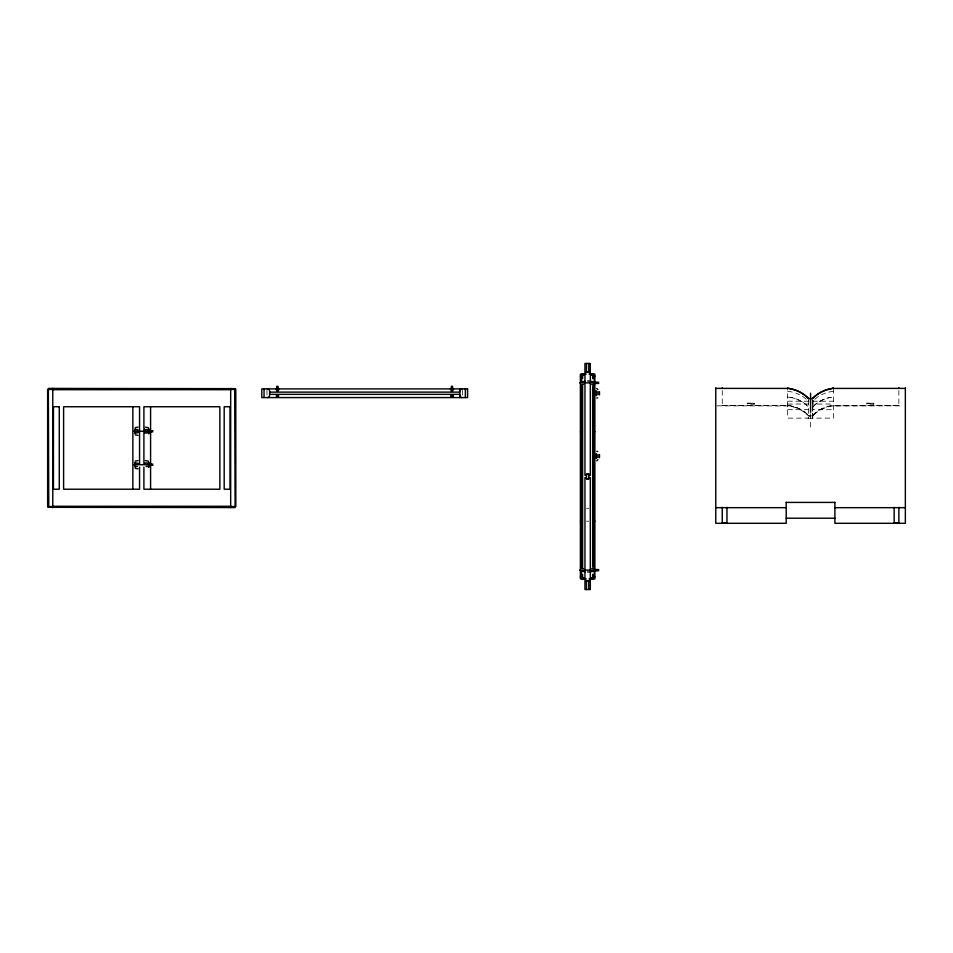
<?xml version="1.0" encoding="UTF-8"?>
<svg xmlns="http://www.w3.org/2000/svg" width="953" height="953" viewBox="0 0 953 953"><rect width="100%" height="100%" fill="white"/><g stroke="black" fill="none" stroke-linecap="round" stroke-linejoin="round"><path stroke-width="0.71" stroke-dasharray="4.76 3.57" d="M833.47 388.526L833.494 418.129L812.683 418.105L812.683 399.367M812.683 418.105L812.683 412.065L812.683 412.768M812.909 406.883L812.683 409.695L833.47 409.695M812.683 416.282L813.505 414.579A32.485 32.104 0 0 1 830.933 405.847L898.858 405.561M813.505 400.463L812.683 404.048L833.47 404.048M812.909 406.907L813.505 406.109A32.485 32.295 0 0 1 830.933 397.33L833.47 397.056M813.231 414.972L812.587 415.46A4.086 4.026 0 0 1 808.525 415.46L807.882 414.972M833.47 391.373L830.933 391.659A32.485 32.414 0 0 0 821.546 394.733M787.631 401.213L833.494 401.213M787.654 404.024L808.442 404.024L807.608 400.463M722.255 405.406L788.488 405.49A34.332 33.808 0 0 1 807.679 414.65L807.882 418.26L813.231 418.26L813.433 414.65A34.332 33.808 0 0 1 832.636 405.49L898.858 405.406M722.255 405.561L787.631 405.561M717.073 405.835L788.488 405.954A34.332 33.808 0 0 1 807.679 415.115A4.086 4.026 0 0 0 813.433 415.115A34.332 33.808 0 0 1 832.636 405.954L902.753 405.835M787.654 409.671L808.442 409.671L808.215 406.883M808.43 400.308L808.442 418.105L787.631 418.129L787.654 388.526M586.512 508.271L588.74 508.271M586.512 521.196L588.74 521.196M787.654 405.573L790.18 405.847A32.485 32.104 0 0 1 807.608 414.579L808.442 418.105M787.654 391.373L790.18 391.659A32.485 32.414 0 0 1 799.579 394.733M787.654 397.056L790.18 397.353A32.485 32.295 0 0 1 807.608 406.109L808.215 406.907M808.43 399.367L808.442 401.213M810.562 413.828L810.586 428.195M898.858 390.539L898.858 405.871M873.305 404.12L873.305 403.238A6.135 0.87 0 0 0 867.182 404.12M868.755 403.238L867.194 403.238M812.683 400.308L812.683 411.374M753.93 404.12L753.93 403.238A6.135 0.87 0 0 0 747.795 404.12M749.368 403.238L747.807 403.238M722.255 390.539L722.255 405.871M462.455 390.337L462.455 397.58M266.947 390.337L266.947 397.58M802.45 396.377A32.485 32.414 0 0 1 806.405 399.355M790.18 397.353A32.485 32.295 0 0 1 807.608 406.145M814.72 399.355A32.485 32.414 0 0 1 820.08 395.519M813.505 406.145A32.485 32.295 0 0 1 830.933 397.353M754.466 403.167L754.466 404.191L747.271 404.191L747.271 403.167L754.466 403.167M873.853 403.167L873.853 404.191L866.646 404.191L866.646 403.167L873.853 403.167"/><path stroke-width="1.43" d="M582.39 375.065L583.284 374.172L584.177 375.065M582.628 375.065L583.284 374.41L583.939 375.065M591.086 375.065L591.98 374.172L592.873 375.065M591.325 375.065L591.98 374.41L592.635 375.065M583.939 577.935L583.284 578.59L582.628 577.935M584.177 577.935L583.284 578.828L582.39 577.935M592.635 577.935L591.98 578.59L591.325 577.935M592.873 577.935L591.98 578.828L591.086 577.935M135.123 427.718L138.03 427.111M135.123 461.157L138.03 460.549M135.362 430.244L136.875 429.422L138.388 430.244M138.471 432.185L136.875 433.103L135.29 432.185M145.059 430.244L146.571 429.422L148.084 430.244M148.168 432.185L146.571 433.103L144.987 432.185M135.362 463.682L136.875 462.86L138.388 463.682M145.059 463.682L146.571 462.872L148.084 463.682M812.909 398.414L813.505 397.639A32.485 32.473 0 0 1 830.933 388.8L833.494 387.919M451.222 395.4L451.639 397.079M451.21 389.586L451.222 391.075M48.77 506.531L47.972 507.318L235.117 507.556L234.688 389.443L235.474 388.657L48.341 388.419L48.77 506.531L52.772 506.531M581.485 381.569L584.082 381.569M591.182 381.569L593.779 381.569M584.082 571.431L581.485 571.431M593.779 571.431L591.182 571.431M276.835 395.269L276.882 397.032M812.587 398.294L813.433 397.663A34.927 34.927 0 0 1 832.481 388.431L905.35 388.383M597.71 397.854L596.769 397.997M276.882 389.443L276.835 391.206M452.246 391.361L453.056 390.337L452.318 389.396M277.716 391.349L278.502 390.337L277.764 389.396M583.51 384.547L582.057 384.547M593.207 384.547L591.753 384.547M582.057 568.453L583.51 568.453M591.753 568.453L593.207 568.453M452.318 397.079C454.486 396.639 451.031 394.459 453.199 395.078M145.428 427.111L148.334 427.718M138.03 435.414L135.123 434.818M145.428 460.549L148.334 461.157M138.03 468.852L135.123 468.257M596.769 388.479L597.912 389.646M596.769 451.341L597.71 451.484M147.048 466.482L146.095 466.482M137.351 466.482L136.398 466.482M586.512 372.075L588.74 372.075M586.476 372.301L588.787 372.301M586.178 374.172L580.389 374.172L580.389 578.828L586.178 578.828M589.085 374.172L594.875 374.172L594.875 578.828L589.085 578.828M580.389 376.125L581.497 376.125M593.767 376.125L594.875 376.125M587.632 381.033L589.037 381.033M594.898 382.308L598.746 382.308M579.615 382.868L595.649 382.868M594.898 383.428L598.746 383.428M276.87 387.43L277.978 387.43M451.424 387.43L452.532 387.43M715.774 388.383L788.643 388.431A34.927 34.927 0 0 1 807.679 397.663L808.525 398.294M275.917 388.812L278.931 388.812M450.471 388.812L453.485 388.812M275.917 389.396L276.668 389.396M277.811 389.396L278.931 389.396M450.471 389.396L451.222 389.396M452.21 389.396L453.485 389.396M48.77 389.443L52.772 389.443M230.674 389.443L234.688 389.443M52.772 389.694L230.674 389.694M269.616 392.124L459.775 392.124M269.616 394.351L459.775 394.351M276.203 395.078L276.811 395.078M277.74 395.078L278.645 395.078M450.757 395.078L451.365 395.078M276.084 397.079L276.751 397.079M278.764 397.079C276.763 397.818 279.717 395.578 277.716 395.126M450.638 397.079L453.318 397.079M148.99 430.708L152.849 430.708M133.694 431.268L149.764 431.268M148.99 431.828L152.849 431.828M580.389 431.828L581.497 431.828M593.767 431.828L594.875 431.828M148.99 464.147L152.849 464.147M133.694 464.707L149.764 464.707M152.849 465.267L148.99 465.267L148.99 467.101M586.512 474.272L588.74 474.272M586.476 475.368L584.951 475.273L584.951 363.474L590.3 363.474L590.3 475.368L588.787 475.273M586.476 477.727L584.951 477.632L584.951 589.526L590.3 589.526L590.3 477.632L588.787 477.632M586.512 478.728L588.74 478.728M786.213 502.41L834.899 502.41M52.772 506.281L230.674 506.281M230.674 506.531L234.688 506.531M715.774 507.675L786.213 507.675M834.899 507.675L905.35 507.675M786.213 518.218L834.899 518.218M580.389 521.172L581.497 521.172M593.767 521.172L594.875 521.172M722.255 522.709L726.96 522.709M894.164 522.709L898.858 522.709M594.898 569.572L598.746 569.572M579.615 570.132L595.649 570.132M594.898 570.692L598.746 570.692M587.632 571.967L589.037 571.967M580.389 576.875L581.497 576.875M593.767 576.875L594.875 576.875M591.98 578.828L592.647 578.828L592.647 574.373M586.476 580.699L588.787 580.699M586.512 580.925L588.74 580.83M596.769 460.859L597.912 459.691M808.215 398.414L807.608 397.639A32.485 32.473 0 0 0 790.18 388.8L787.631 387.919M905.35 387.811L905.35 523.304L834.899 523.304L834.899 502.314M898.858 387.811L898.858 388.431M898.858 507.33L898.858 523.03L894.164 523.03L894.164 507.33M810.562 393.232L810.562 412.304M786.213 502.314L786.213 523.304L715.774 523.304L715.774 387.811M726.96 507.33L726.96 523.03L722.255 523.03L722.255 507.33M722.255 387.811L722.255 388.431M599.473 391.588L599.473 394.876M599.473 454.462L599.473 457.75M597.912 391.588L597.912 394.876M597.912 454.462L597.912 457.75M596.888 382.308L596.888 383.428M596.888 569.572L596.888 570.692M596.352 390.79L596.352 395.686M596.352 453.652L596.352 458.548M594.315 380.473L594.315 381.676M594.315 383.487L594.315 385.262M594.315 567.738L594.315 569.513M594.315 571.323L594.315 572.527M593.767 374.172L593.767 379.056M593.767 386.036L593.767 566.964M593.767 573.944L593.767 578.828M592.647 374.172L592.647 378.627M592.647 386.036L592.647 566.964M590.646 380.747L590.646 381.808M590.646 571.192L590.646 572.253M588.787 363.474L588.787 372.397L586.476 372.397L586.512 363.474M588.74 589.526L588.787 580.603L586.476 580.603L586.512 589.526M584.618 380.747L584.618 381.808M584.618 571.192L584.618 572.253M582.617 374.172L582.617 378.627M582.617 386.036L582.617 566.964M582.617 574.373L582.617 578.828M581.497 374.172L581.497 381.986M581.497 384.917L581.497 568.083M581.497 571.014L581.497 578.828M581.163 380.747L581.163 381.808M581.163 571.192L581.163 572.253M580.937 380.747L580.937 381.808M580.937 571.192L580.937 572.253M465.35 388.884L465.35 397.58M459.775 388.884L459.775 397.58M452.532 386.191L452.532 388.812M451.424 386.191L451.424 388.812M277.978 386.191L277.978 388.812M276.87 386.191L276.87 388.812M264.052 388.884L264.052 397.58M235.808 389.443L235.808 506.531M230.674 388.324L230.674 507.639M150.979 430.708L150.979 431.828M150.979 464.147L150.979 465.267M150.586 406.74L150.586 489.223M148.99 428.874L148.99 430.065M148.99 432.459L148.99 433.663M148.99 462.312L148.99 463.503M148.418 428.874L148.418 430.065M148.418 432.459L148.418 433.663M148.418 462.312L148.418 463.503M148.418 465.326L148.418 467.101M144.737 429.148L144.737 430.208M144.737 432.328L144.737 433.389M144.737 462.586L144.737 463.646M143.903 464.182L143.903 406.74L219.845 406.74L219.845 489.223L143.903 489.223L143.903 467.137M139.555 464.182L139.555 406.74L63.613 406.74L63.613 489.223L139.555 489.223L139.555 467.137M135.266 429.148L135.266 430.208M135.266 432.328L135.266 433.389M135.266 462.586L135.266 463.646M135.266 465.767L135.266 466.827M135.04 429.148L135.04 430.208M135.04 432.328L135.04 433.389M135.04 462.586L135.04 463.646M135.04 465.767L135.04 466.827M132.86 406.74L132.86 489.223M52.772 388.324L52.772 507.639M47.65 389.443L47.65 506.531M459.775 391.123A2.228 2.228 0 0 1 462.014 388.884M462.014 397.58A2.228 2.228 0 0 1 459.775 395.352M267.388 397.58A2.228 2.228 0 0 0 269.616 395.352L269.616 391.123A2.228 2.228 0 0 0 267.388 388.884M813.433 397.663A4.122 4.122 0 0 1 807.679 397.663M467.578 388.884L261.813 388.884L261.813 397.58L467.578 397.58L467.578 388.884M59.265 406.74L53.451 406.74L53.451 489.223L59.265 489.223L59.265 406.74M230.007 406.74L224.193 406.74L224.193 489.223L230.007 489.223L230.007 406.74M588.787 474.165L586.476 474.165L586.476 478.835L588.787 478.835L588.787 474.165"/></g></svg>
